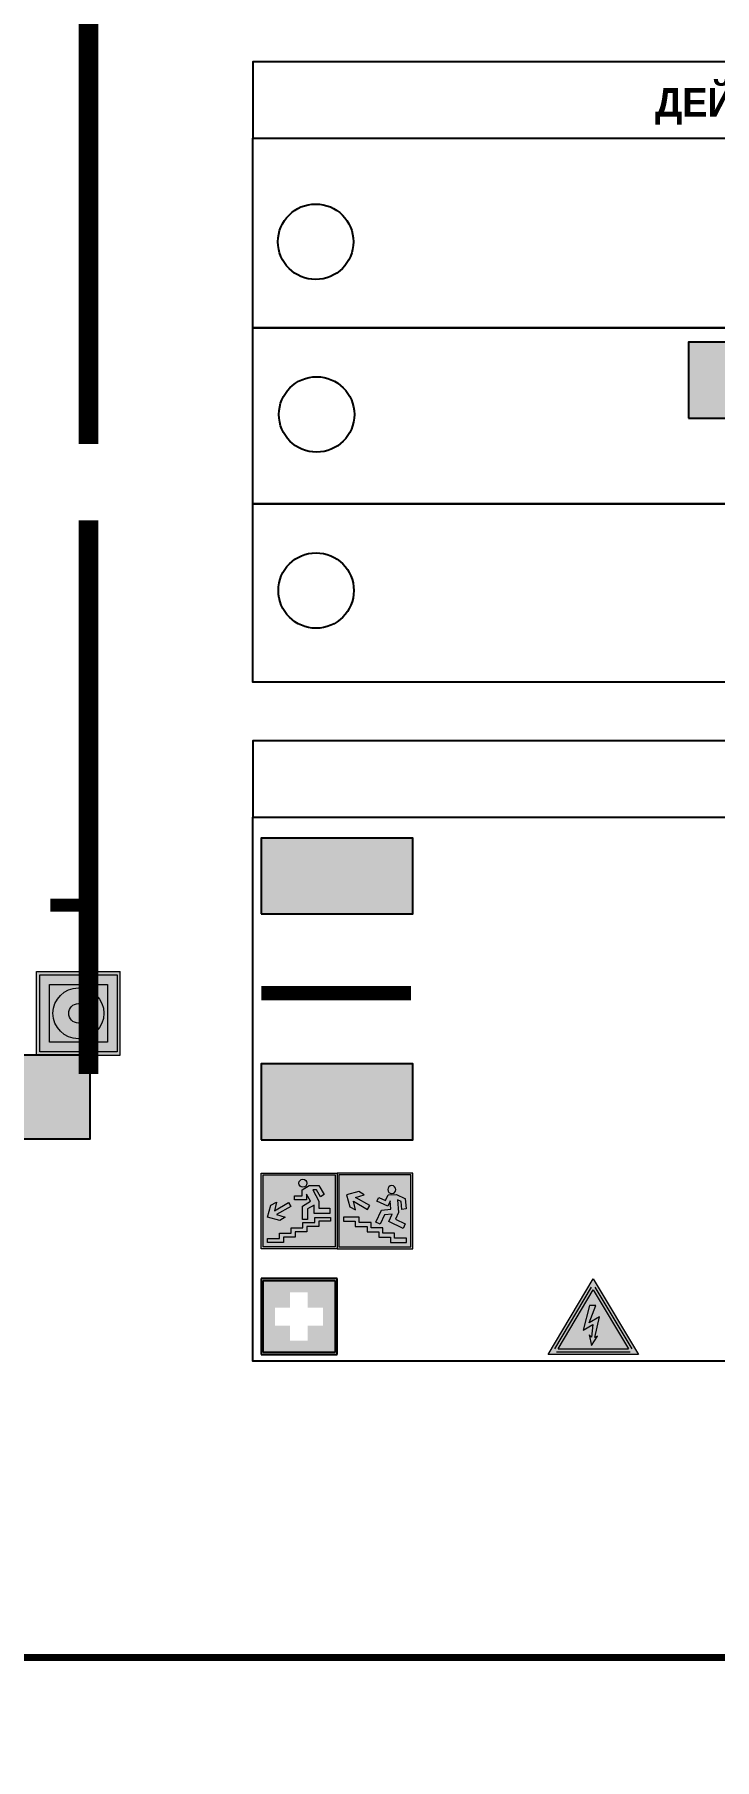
# Model space of a CAD drawing. Header units: millimetres. Extents: x 13114 to 67229, y 22859 to 38520.
# Drawn here: x 17565 to 17636.8, y 30883.4 to 31065.4 of the extents above; entities that cross this region are included whole.
import ezdxf

# ---------------------------------------------------------------- set-up
doc = ezdxf.new("R2010")
doc.units = ezdxf.units.MM
doc.layers.add('План_Штампы', color=7, linetype='Continuous')
doc.styles.add('обычный', font='arial.ttf')

# ---------------------------------------------------------------- blocks, each defined once
blk = doc.blocks.new('A$C32E8229D')
at = {"true_color": 0xffffff}
blk.add_hatch(color=7, dxfattribs=at).paths.add_polyline_path([(0, 0), (0, -8), (16, -8), (16, 0)])
h = blk.add_hatch(color=126)
h.paths.add_polyline_path([(0.2, -0.2), (15.8, -0.2), (15.8, -7.8), (0.2, -7.8)])
h.paths.add_polyline_path([(13.49, -2.05), (12.08, -2.05), (11.37, -2.63, 0.162397), (11.29, -2.84), (11.29, -3.63), (10.35, -3.63), (10.35, -4.05), (11.68, -4.05), (11.68, -3.48), (12.26, -4.28), (11.29, -5.1), (11.29, -6.78), (11.85, -6.78), (11.85, -5.44), (12.8, -4.64), (12.8, -5.94), (14.46, -5.94), (14.46, -5.39), (13.45, -5.39), (13.45, -3.97), (12.46, -2.59), (13.15, -2.59), (13.69, -3.34), (14.18, -3)], flags=16)
h.paths.add_polyline_path([(10.74, -1.82, 1), (11.8, -1.82, 1)], flags=16)
h.paths.add_polyline_path([(9.39, -3.59), (5.99, -3.59), (6.56, -3.03), (5.91, -3.03), (5.1, -3.83), (5.91, -4.64), (6.56, -4.64), (5.99, -4.09), (9.39, -4.09)], flags=16)
h.paths.add_polyline_path([(4.29, -1.08), (1.72, -1.08), (1.72, -6.6), (4.29, -6.6)], flags=16)
at = {"color": 126}
blk.add_lwpolyline([(16, -8), (0, -8), (0, 0), (16, 0)], close=True, dxfattribs=at)
blk = doc.blocks.new('A$C3E6D3DDE')
at = {"lineweight": 5}
h = blk.add_hatch(color=40, dxfattribs=at)
h.paths.add_polyline_path([(24.1, 1.45), (16.46, -11.35), (31.74, -11.35)])
h.paths.add_polyline_path([(24.09, -0.46), (30.03, -10.41), (18.14, -10.41)], flags=16)
h.paths.add_polyline_path([(24.54, -3.08), (23.41, -6.02), (25.13, -5.01), (24.33, -8.5), (24.82, -8.27), (23.79, -9.86), (23.4, -8.04), (23.8, -8.43), (24.04, -6.29), (22.39, -7.25), (23.44, -3.08)], flags=0)
h = blk.add_hatch(color=256, dxfattribs=at)
h.paths.add_polyline_path([(24.37, 0.03, 0.567511), (23.82, 0.03), (17.59, -10.4, 0.582454), (17.86, -10.88), (30.32, -10.88, 0.582149), (30.6, -10.4)])
h.paths.add_polyline_path([(24.09, -0.46), (18.14, -10.41), (30.03, -10.41)], flags=16)
h.paths.add_polyline_path([(24.54, -3.08), (23.41, -6.02), (25.13, -5.01), (24.33, -8.5), (24.82, -8.27), (23.79, -9.86), (23.4, -8.04), (23.8, -8.43), (24.04, -6.29), (22.39, -7.25), (23.44, -3.08)], flags=0)
h = blk.add_hatch(color=40, dxfattribs=at)
h.paths.add_polyline_path([(24.09, -0.46), (18.14, -10.41), (30.03, -10.41)])
h.paths.add_polyline_path([(24.82, -8.27), (23.79, -9.86), (23.4, -8.04), (23.8, -8.43), (24.04, -6.29), (22.39, -7.25), (23.44, -3.08), (24.54, -3.08), (23.41, -6.02), (25.13, -5.01), (24.33, -8.5)], flags=16)
at = {"color": 40, "lineweight": 5}
for p, q in [((16.46, -11.35), (24.1, 1.45)), ((24.1, 1.45), (31.74, -11.35))]:
    blk.add_line(p, q, dxfattribs=at)
at = {"lineweight": 5}
for p, q in [((17.59, -10.4), (23.82, 0.03)), ((24.37, 0.03), (30.6, -10.4)), ((18.14, -10.41), (24.09, -0.46)), ((24.09, -0.46), (30.03, -10.41)), ((23.44, -3.08), (22.39, -7.25)), ((23.41, -6.02), (24.54, -3.08)), ((25.13, -5.01), (23.41, -6.02)), ((24.54, -3.08), (23.44, -3.08)), ((24.33, -8.5), (25.13, -5.01)), ((22.39, -7.25), (24.04, -6.29)), ((23.8, -8.43), (23.4, -8.04)), ((23.4, -8.04), (23.79, -9.86)), ((23.79, -9.86), (24.82, -8.27)), ((24.04, -6.29), (23.8, -8.43)), ((24.82, -8.27), (24.33, -8.5)), ((17.86, -10.88), (30.32, -10.88)), ((18.14, -10.41), (30.03, -10.41))]:
    blk.add_line(p, q, dxfattribs=at)
at = {"color": 50, "lineweight": 5}
blk.add_line((31.74, -11.35), (16.46, -11.35), dxfattribs=at)
blk = doc.blocks.new('A$C7B4425F7')
at = {"true_color": 0xffffff}
blk.add_hatch(color=7, dxfattribs=at).paths.add_polyline_path([(0, 0), (-16, 0), (-16, -8), (0, -8)])
h = blk.add_hatch(color=126)
h.paths.add_polyline_path([(-0.2, -0.2), (-15.8, -0.2), (-15.8, -7.8), (-0.2, -7.8)])
h.paths.add_polyline_path([(-11.76, -2.03), (-11.76, -3.66), (-11.17, -3.66, -0.568275), (-11.17, -6.18), (-12.58, -6.18), (-12.58, -2.03)], flags=16)
h.paths.add_polyline_path([(-13.33, -4.12, -0.495768), (-13.59, -6.18), (-15.03, -6.18), (-15.03, -2.03), (-13.59, -2.03, -0.487973)], flags=16)
h.paths.add_polyline_path([(-10.25, -2.03), (-9.48, -2.03), (-9.48, -6.18), (-10.25, -6.18)], flags=16)
h.paths.add_polyline_path([(-13.84, -3.69), (-14.24, -3.69), (-14.24, -3.03), (-13.9, -3.03, -0.692621)], flags=0)
h.paths.add_polyline_path([(-9.15, -2.03), (-8.4, -2.03), (-8.04, -3.07), (-7.68, -2.03), (-6.93, -2.03), (-7.64, -4.1), (-6.93, -6.18), (-7.68, -6.18), (-8.04, -5.14), (-8.4, -6.18), (-9.15, -6.18), (-8.44, -4.1)], flags=16)
h.paths.add_polyline_path([(-11.76, -4.46), (-11.42, -4.46, -0.692621), (-11.36, -5.12), (-11.76, -5.12)], flags=0)
h.paths.add_polyline_path([(-13.9, -5.2), (-14.24, -5.2), (-14.24, -4.55), (-13.84, -4.55, -0.708038)], flags=0)
edge = h.paths.add_edge_path(flags=16)
edge.add_ellipse((-5.51, -4.08), major_axis=(0, 2.05), ratio=0.586184, start_angle=0, end_angle=360)
edge = h.paths.add_edge_path(flags=0)
edge.add_ellipse((-5.51, -4.08), major_axis=(0, 1.14), ratio=0.454828, start_angle=0, end_angle=360)
h.paths.add_polyline_path([(-4.13, -4.96, 0.377264), (-3.48, -4.52, 0.0555), (-3.16, -2.03), (-1.66, -2.03), (-1.66, -4.96), (-0.96, -4.96), (-0.96, -7.01), (-1.75, -7.01), (-1.75, -6.18), (-3.3, -6.18), (-3.3, -7.02), (-4.13, -7.02)], flags=16)
h.paths.add_polyline_path([(-2.73, -2.91), (-2.28, -2.91), (-2.28, -4.96), (-3.05, -4.96, 0.079136)], flags=0)
at = {"color": 126}
blk.add_lwpolyline([(-16, -8), (0, -8), (0, 0), (-16, 0)], close=True, dxfattribs=at)
blk = doc.blocks.new('A$C18900ED3')
h = blk.add_hatch(color=126)
h.paths.add_polyline_path([(-0.18, -0.18), (-7.02, -0.18), (-7.02, -7.02), (-0.18, -7.02)])
h.paths.add_polyline_path([(-5.89, -4.46), (-5.89, -2.77), (-4.46, -2.77), (-4.46, -1.31), (-2.77, -1.31), (-2.77, -2.77), (-1.33, -2.77), (-1.33, -4.46), (-2.77, -4.46), (-2.77, -5.89), (-4.46, -5.89), (-4.46, -4.46)], flags=16)
at = {"color": 126}
for p, q in [((-7.2, 0), (-7.2, -7.2)), ((0, 0), (-7.2, 0)), ((0, -7.2), (0, 0)), ((-7.02, -7.02), (-7.02, -0.18)), ((-7.02, -0.18), (-0.18, -0.18)), ((-0.18, -0.18), (-0.18, -7.02)), ((-7.2, -7.2), (0, -7.2)), ((-0.18, -7.02), (-7.02, -7.02))]:
    blk.add_line(p, q, dxfattribs=at)
blk = doc.blocks.new('вниз 3')
at = {"lineweight": 0, "true_color": 0xffffff}
h = blk.add_hatch(color=7, dxfattribs=at)
h.dxf.hatch_style = 1
h.paths.add_polyline_path([(40997.5, -4475.69), (40997.25, -4475.28), (40995.76, -4476.15), (40995.97, -4475.23), (40995.39, -4475.56), (40995.05, -4476.83), (40996.33, -4477.17), (40996.91, -4476.83), (40996, -4476.55)], flags=0)
h.paths.add_polyline_path([(40999.81, -4473.95), (41000.22, -4473.95), (41000.64, -4474.67), (41001.03, -4474.43), (41000.46, -4473.49), (41000.42, -4473.49), (40999.43, -4473.49), (40998.68, -4473.92), (40998.68, -4474.57), (40997.88, -4474.57), (40997.88, -4475), (40999.14, -4475), (40999.14, -4474.43), (40999.14, -4474.38), (40999.59, -4475.15), (40998.72, -4475.67), (40998.72, -4477.06), (40999.24, -4477.06), (40999.24, -4475.96), (40999.95, -4475.56), (40999.95, -4476.43), (41001.61, -4476.43), (41001.61, -4475.88), (41000.47, -4475.88), (41000.47, -4475.12)], flags=0)
h.paths.add_polyline_path([(40999.2, -4473.24, 1), (40998.35, -4473.24, 1)], flags=0)
h.paths.add_polyline_path([(41000.46, -4477.26), (41001.69, -4477.26), (41001.69, -4476.84), (41000.03, -4476.84), (41000.03, -4477.39), (40998.78, -4477.39), (40998.78, -4477.95), (40997.53, -4477.95), (40997.53, -4478.5), (40996.29, -4478.5), (40996.29, -4479.06), (40995.05, -4479.06), (40995.05, -4479.48), (40995.29, -4479.48), (40996.72, -4479.48), (40996.72, -4478.92), (40997.97, -4478.92), (40997.97, -4478.36), (40999.2, -4478.36), (40999.2, -4477.81), (41000.46, -4477.81)], flags=0)
h.paths.add_polyline_path([(41002.37, -4472.17), (40994.37, -4472.17), (40994.37, -4480.17), (41002.37, -4480.17)])
h.paths.add_polyline_path([(41002.16, -4479.96), (40994.57, -4479.96), (40994.57, -4472.37), (41002.16, -4472.37)], flags=16)
h.paths.add_polyline_path([(41001.61, -4475.88), (41001.61, -4476.43), (40999.95, -4476.43), (40999.95, -4475.56), (40999.24, -4475.96), (40999.24, -4477.06), (40998.72, -4477.06), (40998.72, -4475.67), (40999.59, -4475.15), (40999.14, -4474.38), (40999.14, -4474.43), (40999.14, -4475), (40997.88, -4475), (40997.88, -4474.57), (40998.68, -4474.57), (40998.68, -4473.92), (40999.43, -4473.49), (41000.42, -4473.49), (41000.46, -4473.49), (41001.03, -4474.43), (41000.64, -4474.67), (41000.22, -4473.95), (40999.81, -4473.95), (41000.47, -4475.12), (41000.47, -4475.88)], flags=0)
h.paths.add_polyline_path([(41001.69, -4476.84), (41001.69, -4477.26), (41000.46, -4477.26), (41000.46, -4477.81), (40999.2, -4477.81), (40999.2, -4478.36), (40997.97, -4478.36), (40997.97, -4478.92), (40996.72, -4478.92), (40996.72, -4479.48), (40995.05, -4479.48), (40995.05, -4479.06), (40996.29, -4479.06), (40996.29, -4478.5), (40997.53, -4478.5), (40997.53, -4477.95), (40998.78, -4477.95), (40998.78, -4477.39), (41000.03, -4477.39), (41000.03, -4476.84)], flags=0)
h.paths.add_polyline_path([(40998.35, -4473.24, -1), (40999.2, -4473.24, -1)], flags=0)
h.paths.add_polyline_path([(40997.5, -4475.69), (40996, -4476.55), (40996.91, -4476.83), (40996.33, -4477.17), (40995.05, -4476.83), (40995.39, -4475.56), (40995.97, -4475.23), (40995.76, -4476.15), (40997.25, -4475.28)], flags=0)
at = {"lineweight": 0}
h = blk.add_hatch(color=126, dxfattribs=at)
h.dxf.hatch_style = 1
h.paths.add_polyline_path([(41002.16, -4472.37), (40994.57, -4472.37), (40994.57, -4479.96), (41002.16, -4479.96)])
h.paths.add_polyline_path([(40995.97, -4475.23), (40995.76, -4476.15), (40997.25, -4475.28), (40997.5, -4475.69), (40996, -4476.55), (40996.91, -4476.83), (40996.33, -4477.17), (40995.05, -4476.83), (40995.39, -4475.56)], flags=16)
h.paths.add_polyline_path([(40997.88, -4474.57), (40998.68, -4474.57), (40998.68, -4473.92), (40999.43, -4473.49), (41000.42, -4473.49), (41000.46, -4473.49), (41001.03, -4474.43), (41000.64, -4474.67), (41000.22, -4473.95), (40999.81, -4473.95), (41000.47, -4475.12), (41000.47, -4475.88), (41001.61, -4475.88), (41001.61, -4476.43), (40999.95, -4476.43), (40999.95, -4475.56), (40999.24, -4475.96), (40999.24, -4477.06), (40998.72, -4477.06), (40998.72, -4475.67), (40999.59, -4475.15), (40999.14, -4474.38), (40999.14, -4474.43), (40999.14, -4475), (40997.88, -4475)], flags=16)
h.paths.add_polyline_path([(40998.35, -4473.24, -1), (40999.2, -4473.24, -1)], flags=16)
h.paths.add_polyline_path([(40997.53, -4477.95), (40998.78, -4477.95), (40998.78, -4477.39), (41000.03, -4477.39), (41000.03, -4476.84), (41001.69, -4476.84), (41001.69, -4477.26), (41000.46, -4477.26), (41000.46, -4477.81), (40999.2, -4477.81), (40999.2, -4478.36), (40997.97, -4478.36), (40997.97, -4478.92), (40996.72, -4478.92), (40996.72, -4479.48), (40995.05, -4479.48), (40995.05, -4479.06), (40996.29, -4479.06), (40996.29, -4478.5), (40997.53, -4478.5)], flags=16)
at = {"lineweight": 0, "true_color": 0xffffff}
h = blk.add_hatch(color=7, dxfattribs=at)
h.dxf.hatch_style = 1
h.paths.add_polyline_path([(40999.2, -4473.24, 1), (40998.35, -4473.24, 1)])
h.paths.add_polyline_path([(40999.81, -4473.95), (41000.22, -4473.95), (41000.64, -4474.67), (41001.03, -4474.43), (41000.46, -4473.49), (41000.42, -4473.49), (40999.43, -4473.49), (40998.68, -4473.92), (40998.68, -4474.57), (40997.88, -4474.57), (40997.88, -4475), (40999.14, -4475), (40999.14, -4474.43), (40999.14, -4474.38), (40999.59, -4475.15), (40998.72, -4475.67), (40998.72, -4477.06), (40999.24, -4477.06), (40999.24, -4475.96), (40999.95, -4475.56), (40999.95, -4476.43), (41001.61, -4476.43), (41001.61, -4475.88), (41000.47, -4475.88), (41000.47, -4475.12)])
h.paths.add_polyline_path([(40999.2, -4477.81), (41000.46, -4477.81), (41000.46, -4477.26), (41001.69, -4477.26), (41001.69, -4476.84), (41000.03, -4476.84), (41000.03, -4477.39), (40998.78, -4477.39), (40998.78, -4477.95), (40997.53, -4477.95), (40997.53, -4478.5), (40996.29, -4478.5), (40996.29, -4479.06), (40995.05, -4479.06), (40995.05, -4479.48), (40995.29, -4479.48), (40996.72, -4479.48), (40996.72, -4478.92), (40997.97, -4478.92), (40997.97, -4478.36), (40999.2, -4478.36)])
h.paths.add_polyline_path([(40997.5, -4475.69), (40997.25, -4475.28), (40995.76, -4476.15), (40995.97, -4475.23), (40995.39, -4475.56), (40995.05, -4476.83), (40996.33, -4477.17), (40996.91, -4476.83), (40996, -4476.55)])
at = {"color": 126, "lineweight": 0}
for points in [[(40994.37, -4472.17), (41002.37, -4472.17), (41002.37, -4480.17), (40994.37, -4480.17)], [(40994.57, -4472.37), (41002.16, -4472.37), (41002.16, -4479.96), (40994.57, -4479.96)]]:
    blk.add_lwpolyline(points, close=True, dxfattribs=at)
for points in [[(40999.14, -4474.43), (40999.14, -4475), (40997.88, -4475), (40997.88, -4474.57), (40998.68, -4474.57), (40998.68, -4473.92), (40999.43, -4473.49), (41000.42, -4473.49), (41000.46, -4473.49), (41001.03, -4474.43), (41000.64, -4474.67), (41000.22, -4473.95), (40999.81, -4473.95), (41000.47, -4475.12), (41000.47, -4475.88), (41001.61, -4475.88), (41001.61, -4476.43), (40999.95, -4476.43), (40999.95, -4475.56), (40999.24, -4475.96), (40999.24, -4477.06), (40998.72, -4477.06), (40998.72, -4475.67), (40999.59, -4475.15), (40999.14, -4474.38), (40999.14, -4474.43)], [(40995.05, -4476.83), (40995.39, -4475.56), (40995.97, -4475.23), (40995.76, -4476.15), (40997.25, -4475.28), (40997.5, -4475.69), (40996, -4476.55), (40996.91, -4476.83), (40996.33, -4477.17), (40995.05, -4476.83)], [(40995.29, -4479.48), (40995.05, -4479.48), (40995.05, -4479.06), (40996.29, -4479.06), (40996.29, -4478.5), (40997.53, -4478.5), (40997.53, -4477.95), (40998.78, -4477.95), (40998.78, -4477.39), (41000.03, -4477.39), (41000.03, -4476.84), (41001.69, -4476.84), (41001.69, -4477.26), (41000.46, -4477.26), (41000.46, -4477.81), (40999.2, -4477.81), (40999.2, -4478.36), (40997.97, -4478.36), (40997.97, -4478.92), (40996.72, -4478.92), (40996.72, -4479.48), (40995.05, -4479.48)]]:
    blk.add_lwpolyline(points, dxfattribs=at)
blk.add_circle((40998.77, -4473.24), 0.426, dxfattribs=at)
blk = doc.blocks.new('вверх')
at = {"lineweight": 0, "true_color": 0xffffff}
h = blk.add_hatch(color=7, dxfattribs=at)
h.dxf.hatch_style = 1
h.paths.add_polyline_path([(40999.03, -4475.37), (41000.53, -4474.51), (40999.62, -4474.22), (41000.2, -4473.88), (41001.48, -4474.22), (41001.13, -4475.49), (41000.55, -4475.82), (41000.76, -4474.91), (40999.27, -4475.77)], flags=0)
h.paths.add_polyline_path([(40998.09, -4474.5), (40998.28, -4474.89), (40997.14, -4475.43), (40996.89, -4474.92), (40996.87, -4474.87), (40996.8, -4475.75), (40997.81, -4475.85), (40998.41, -4477.11), (40997.94, -4477.33), (40997.47, -4476.34), (40996.66, -4476.28), (40997.03, -4477.06), (40995.52, -4477.78), (40995.29, -4477.28), (40996.32, -4476.79), (40996, -4476.11), (40996.09, -4474.77), (40995.72, -4474.94), (40995.64, -4475.77), (40995.2, -4475.72), (40995.3, -4474.63), (40995.33, -4474.61), (40996.23, -4474.19), (40997.09, -4474.25), (40997.37, -4474.84)], flags=0)
h.paths.add_polyline_path([(40997.14, -4473.68, -1), (40996.29, -4473.68, -1)], flags=0)
h.paths.add_polyline_path([(41000.58, -4477.58), (41000.58, -4477.03), (41001.81, -4477.03), (41001.81, -4476.6), (41000.15, -4476.6), (41000.15, -4477.16), (40998.9, -4477.16), (40998.9, -4477.72), (40997.65, -4477.72), (40997.65, -4478.27), (40996.41, -4478.27), (40996.41, -4478.82), (40995.17, -4478.82), (40995.17, -4479.25), (40995.41, -4479.25), (40996.84, -4479.25), (40996.84, -4478.69), (40998.09, -4478.69), (40998.09, -4478.13), (40999.32, -4478.13), (40999.32, -4477.58)], flags=0)
h.paths.add_polyline_path([(41002.49, -4471.94), (40994.49, -4471.94), (40994.49, -4479.94), (41002.49, -4479.94)])
h.paths.add_polyline_path([(41002.28, -4479.72), (40994.69, -4479.72), (40994.69, -4472.14), (41002.28, -4472.14)], flags=16)
h.paths.add_polyline_path([(41001.81, -4476.6), (41001.81, -4477.03), (41000.58, -4477.03), (41000.58, -4477.58), (40999.32, -4477.58), (40999.32, -4478.13), (40998.09, -4478.13), (40998.09, -4478.69), (40996.84, -4478.69), (40996.84, -4479.25), (40995.17, -4479.25), (40995.17, -4478.82), (40996.41, -4478.82), (40996.41, -4478.27), (40997.65, -4478.27), (40997.65, -4477.72), (40998.9, -4477.72), (40998.9, -4477.16), (41000.15, -4477.16), (41000.15, -4476.6)], flags=0)
at = {"lineweight": 0}
h = blk.add_hatch(color=126, dxfattribs=at)
h.dxf.hatch_style = 1
h.paths.add_polyline_path([(40994.69, -4479.72), (41002.28, -4479.72), (41002.28, -4472.14), (40994.69, -4472.14)])
h.paths.add_polyline_path([(40999.03, -4475.37), (41000.53, -4474.51), (40999.62, -4474.22), (41000.2, -4473.88), (41001.48, -4474.22), (41001.13, -4475.49), (41000.55, -4475.82), (41000.76, -4474.91), (40999.27, -4475.77)], flags=16)
h.paths.add_polyline_path([(40997.09, -4474.25), (40997.37, -4474.84), (40998.09, -4474.5), (40998.28, -4474.89), (40997.14, -4475.43), (40996.89, -4474.92), (40996.87, -4474.87), (40996.8, -4475.75), (40997.81, -4475.85), (40998.41, -4477.11), (40997.94, -4477.33), (40997.47, -4476.34), (40996.66, -4476.28), (40997.03, -4477.06), (40995.52, -4477.78), (40995.29, -4477.28), (40996.32, -4476.79), (40996, -4476.11), (40996.09, -4474.77), (40995.72, -4474.94), (40995.64, -4475.77), (40995.2, -4475.72), (40995.3, -4474.63), (40995.33, -4474.61), (40996.23, -4474.19)], flags=16)
h.paths.add_polyline_path([(40996.29, -4473.68, -1), (40997.14, -4473.68, -1)], flags=16)
h.paths.add_polyline_path([(40997.65, -4477.72), (40998.9, -4477.72), (40998.9, -4477.16), (41000.15, -4477.16), (41000.15, -4476.6), (41001.81, -4476.6), (41001.81, -4477.03), (41000.58, -4477.03), (41000.58, -4477.58), (40999.32, -4477.58), (40999.32, -4478.13), (40998.09, -4478.13), (40998.09, -4478.69), (40996.84, -4478.69), (40996.84, -4479.25), (40995.17, -4479.25), (40995.17, -4478.82), (40996.41, -4478.82), (40996.41, -4478.27), (40997.65, -4478.27)], flags=16)
at = {"lineweight": 0, "true_color": 0xffffff}
h = blk.add_hatch(color=7, dxfattribs=at)
h.dxf.hatch_style = 1
h.paths.add_polyline_path([(40997.14, -4473.68, 1), (40996.29, -4473.68, 1)])
h.paths.add_polyline_path([(40998.28, -4474.89), (40998.09, -4474.5), (40997.37, -4474.84), (40997.09, -4474.25), (40996.23, -4474.19), (40995.33, -4474.61), (40995.3, -4474.63), (40995.2, -4475.72), (40995.64, -4475.77), (40995.72, -4474.94), (40996.09, -4474.77), (40996, -4476.11), (40996.32, -4476.79), (40995.29, -4477.28), (40995.52, -4477.78), (40997.03, -4477.06), (40996.66, -4476.28), (40997.47, -4476.34), (40997.94, -4477.33), (40998.41, -4477.11), (40997.81, -4475.85), (40996.8, -4475.75), (40996.87, -4474.87), (40996.89, -4474.92), (40997.14, -4475.43)])
h.paths.add_polyline_path([(40998.09, -4478.13), (40999.32, -4478.13), (40999.32, -4477.58), (41000.58, -4477.58), (41000.58, -4477.03), (41001.81, -4477.03), (41001.81, -4476.6), (41000.15, -4476.6), (41000.15, -4477.16), (40998.9, -4477.16), (40998.9, -4477.72), (40997.65, -4477.72), (40997.65, -4478.27), (40996.41, -4478.27), (40996.41, -4478.82), (40995.17, -4478.82), (40995.17, -4479.25), (40995.41, -4479.25), (40996.84, -4479.25), (40996.84, -4478.69), (40998.09, -4478.69)])
h.paths.add_polyline_path([(40999.03, -4475.37), (40999.27, -4475.77), (41000.76, -4474.91), (41000.55, -4475.82), (41001.13, -4475.49), (41001.48, -4474.22), (41000.2, -4473.88), (40999.62, -4474.22), (41000.53, -4474.51)])
at = {"color": 126, "lineweight": 0}
for points in [[(40994.49, -4471.94), (41002.49, -4471.94), (41002.49, -4479.94), (40994.49, -4479.94)], [(40994.69, -4472.14), (41002.28, -4472.14), (41002.28, -4479.72), (40994.69, -4479.72)]]:
    blk.add_lwpolyline(points, close=True, dxfattribs=at)
for points in [[(40996.89, -4474.92), (40997.14, -4475.43), (40998.28, -4474.89), (40998.09, -4474.5), (40997.37, -4474.84), (40997.09, -4474.25), (40996.23, -4474.19), (40995.33, -4474.61), (40995.3, -4474.63), (40995.2, -4475.72), (40995.64, -4475.77), (40995.72, -4474.94), (40996.09, -4474.77), (40996, -4476.11), (40996.32, -4476.79), (40995.29, -4477.28), (40995.52, -4477.78), (40997.03, -4477.06), (40996.66, -4476.28), (40997.47, -4476.34), (40997.94, -4477.33), (40998.41, -4477.11), (40997.81, -4475.85), (40996.8, -4475.75), (40996.87, -4474.87), (40996.89, -4474.92)], [(41001.48, -4474.22), (41001.13, -4475.49), (41000.55, -4475.82), (41000.76, -4474.91), (40999.27, -4475.77), (40999.03, -4475.37), (41000.53, -4474.51), (40999.62, -4474.22), (41000.2, -4473.88), (41001.48, -4474.22)], [(40995.41, -4479.25), (40995.17, -4479.25), (40995.17, -4478.82), (40996.41, -4478.82), (40996.41, -4478.27), (40997.65, -4478.27), (40997.65, -4477.72), (40998.9, -4477.72), (40998.9, -4477.16), (41000.15, -4477.16), (41000.15, -4476.6), (41001.81, -4476.6), (41001.81, -4477.03), (41000.58, -4477.03), (41000.58, -4477.58), (40999.32, -4477.58), (40999.32, -4478.13), (40998.09, -4478.13), (40998.09, -4478.69), (40996.84, -4478.69), (40996.84, -4479.25), (40995.17, -4479.25)]]:
    blk.add_lwpolyline(points, dxfattribs=at)
blk.add_circle((40996.71, -4473.68), 0.426, dxfattribs=at)
blk = doc.blocks.new('A$C54414219')
at = {"true_color": 0xffffff}
h = blk.add_hatch(color=7, dxfattribs=at)
h.paths.add_polyline_path([(2.39, -9.45), (2.39, -18.3), (11.23, -18.3), (11.23, -9.45)], flags=0)
h.paths.add_polyline_path([(10.71, -13.87, -1), (2.92, -13.87, -1)], flags=0)
h.paths.add_polyline_path([(8.3, -13.87, -1), (5.33, -13.87, -1)], flags=0)
h.paths.add_polyline_path([(0.41, -7.47), (0.41, -20.27), (13.21, -20.27), (13.21, -7.47)])
h.paths.add_polyline_path([(0.92, -19.77), (12.71, -19.77), (12.71, -7.98), (0.92, -7.98)], flags=16)
h.paths.add_polyline_path([(11.23, -9.45), (11.23, -18.3), (2.39, -18.3), (2.39, -9.45)], flags=0)
at = {"lineweight": 5}
h = blk.add_hatch(color=242, dxfattribs=at)
h.paths.add_polyline_path([(12.71, -7.98), (0.92, -7.98), (0.92, -19.77), (12.71, -19.77)])
h.paths.add_polyline_path([(11.23, -18.3), (2.39, -18.3), (2.39, -9.45), (11.23, -9.45)], flags=16)
h.paths.add_polyline_path([(10.71, -13.87, -1), (2.92, -13.87, -1)], flags=0)
h.paths.add_polyline_path([(8.3, -13.87, -1), (5.33, -13.87, -1)], flags=0)
at = {"true_color": 0xffffff}
h = blk.add_hatch(color=7, dxfattribs=at)
h.paths.add_polyline_path([(2.39, -9.45), (2.39, -18.3), (11.23, -18.3), (11.23, -9.45)])
h.paths.add_polyline_path([(10.71, -13.87, -1), (2.92, -13.87, -1)], flags=16)
h.paths.add_polyline_path([(8.3, -13.87, -1), (5.33, -13.87, -1)], flags=0)
at = {"lineweight": 5}
h = blk.add_hatch(color=242, dxfattribs=at)
h.paths.add_polyline_path([(2.92, -13.87, 1), (10.71, -13.87, 1)])
h.paths.add_polyline_path([(8.3, -13.87, -1), (5.33, -13.87, -1)], flags=16)
at = {"color": 242, "lineweight": 5}
for p, q in [((0.41, -20.27), (0.41, -7.47)), ((0.41, -7.47), (13.21, -7.47)), ((0.41, -7.47), (13.21, -7.47)), ((13.21, -20.27), (13.21, -7.47)), ((0.41, -20.27), (13.21, -20.27))]:
    blk.add_line(p, q, dxfattribs=at)
for points in [[(0.92, -7.98), (12.71, -7.98), (12.71, -19.77), (0.92, -19.77)], [(2.39, -9.45), (11.23, -9.45), (11.23, -18.3), (2.39, -18.3)]]:
    blk.add_lwpolyline(points, close=True, dxfattribs=at)
for radius in [3.89, 1.49]:
    blk.add_circle((6.81, -13.87), radius, dxfattribs=at)

msp = doc.modelspace()

# ---------------------------------------------------------------- linework, layer by layer
at = {"color": 1, "lineweight": 100}
for points in [[(17158.64, 31289.13), (17758.64, 31289.13), (17758.64, 30894.13), (17158.64, 30894.13)], [(17158.64, 30894.13), (17758.64, 30894.13), (17758.64, 30499.13), (17158.64, 30499.13)]]:
    msp.add_lwpolyline(points, close=True, dxfattribs=at)
at = {"lineweight": 0}
for points, const_width in [([(17570.71, 31022.21), (17570.71, 31070.37)], 2.07), ([(17570.71, 30955.71), (17570.71, 31014.15)], 2.07), ([(17566.69, 30973.54), (17570.57, 30973.54)], 1.38)]:
    msp.add_lwpolyline(points, dxfattribs=dict(at, const_width=const_width))
for points in [[(17588.06, 31054.47), (17731.82, 31054.47), (17731.82, 31062.52), (17588.06, 31062.52)], [(17588.06, 31054.47), (17731.82, 31054.47), (17731.82, 30997.07), (17588.06, 30997.07)], [(17588.06, 30982.82), (17731.82, 30982.82), (17731.82, 30990.87), (17588.06, 30990.87)], [(17588.06, 30982.82), (17731.82, 30982.82), (17731.82, 30925.42), (17588.06, 30925.42)]]:
    msp.add_lwpolyline(points, close=True)
for points in [[(17646.47, 31034.47), (17588.06, 31034.47), (17731.82, 31034.47)], [(17646.47, 31015.9), (17588.06, 31015.9), (17731.82, 31015.9)]]:
    msp.add_lwpolyline(points)
at = {"color": 126, "lineweight": 80, "true_color": 0x008754, "const_width": 1.5}
msp.add_lwpolyline([(17604.72, 30964.24), (17588.93, 30964.24)], dxfattribs=at)
for centre in [(17594.68, 31043.55), (17594.78, 31025.32), (17594.72, 31006.74)]:
    msp.add_circle(centre, 3.98)

# ---------------------------------------------------------------- block references
at = {"xscale": -1}
for name, p in [('A$C32E8229D', (17650.01, 31032.94)), ('вверх', (58599.42, 35417.2))]:
    msp.add_blockref(name, p, dxfattribs=at)
for name, p, xscale, yscale, zscale in [('A$C54414219', (17564.95, 30971.69), 0.6900000000000001, 0.6900000000000001, 0.6900000000000001), ('A$C18900ED3', (17596.93, 30934.12), 1.111111111007631, 1.111111111007631, 1.111111111007631), ('A$C3E6D3DDE', (17608.91, 30933.21), 0.625, 0.625, 0.625)]:
    msp.add_blockref(name, p, dxfattribs=dict(xscale=xscale, yscale=yscale, zscale=zscale))
at = {"color": 126, "true_color": 0x008754}
msp.add_blockref('вниз 3', (-23405.44, 35417.43), dxfattribs=at)
at = {"layer": 'План_Штампы'}
msp.add_blockref('A$C7B4425F7', (17604.93, 30980.61), dxfattribs=at)
at = {"layer": 'План_Штампы', "xscale": 1.104, "yscale": 1.104, "zscale": 1.104}
msp.add_blockref('A$C7B4425F7', (17570.88, 30957.7), dxfattribs=at)
at = {"layer": 'План_Штампы', "color": 126, "true_color": 0x008754, "xscale": -1}
msp.add_blockref('A$C32E8229D', (17604.93, 30956.78), dxfattribs=at)

# ---------------------------------------------------------------- texts
at = {"lineweight": 0, "insert": (17687, 31057.83), "char_height": 3, "width": 175.1736, "attachment_point": 5, "style": 'обычный'}
msp.add_mtext('{\\fProxima Nova Rg|b1|i0|c204|p2;ДЕЙСТВИЯ ПРИ АВАРИИ: СОХРАНЯЙТЕ СПОКОЙСТВИЕ\\H1.6644x; }', dxfattribs=at)

doc.saveas('drawing.dxf')
